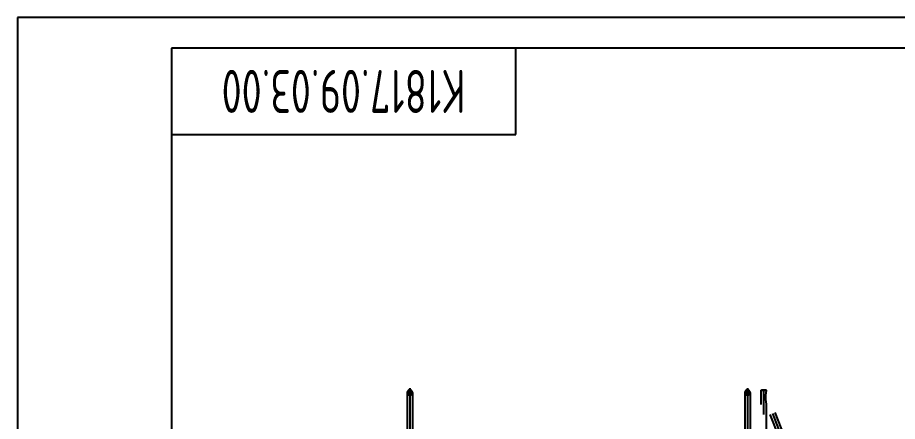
# Model space of a CAD drawing. Header units: millimetres. Extents: x 0 to 21000, y -574 to 14850.
# Drawn here: x 0 to 7153, y 11565 to 14850 of the extents above; entities that cross this region are included whole.
import ezdxf
from ezdxf.enums import TextEntityAlignment as Align

# ---------------------------------------------------------------- set-up
doc = ezdxf.new("R2010")
doc.units = ezdxf.units.MM
doc.header["$LTSCALE"] = 500
doc.linetypes.add('F', pattern=[0.75, 0.5, -0.25])
doc.linetypes.add('K', pattern=[2.5, 1.25, -0.25, 0.25, -0.25, 0.25, -0.25])
for name, color, linetype in [('01', 7, 'Continuous'), ('02', 1, 'Continuous'), ('04', 2, 'F'), ('07', 6, 'K'), ('11', 3, 'Continuous')]:
    doc.layers.add(name, color=color, linetype=linetype)
doc.styles.get("Standard").update_dxf_attribs({"font": 'isocp', "width": 0.707, "bigfont": 'intecad.shx'})

# ---------------------------------------------------------------- blocks, each defined once
blk = doc.blocks.new('H')
at = {"layer": '07', "color": 6, "linetype": 'K', "ltscale": 1.6}
for p, q in [((9977.5, 27497.7), (9977.5, 26265.5)), ((9977.5, 27437.9), (9977.5, 27491.7)), ((12722.5, 27497.7), (12722.5, 26265.5)), ((12722.5, 27437.9), (12722.5, 27491.7)), ((12834.5, 26165.5), (12834.5, 27481.5)), ((12834.5, 27481.5), (12876.5, 27481.5)), ((12836.5, 27481.5), (12836.5, 27484.5)), ((12836.5, 27484.5), (12874.5, 27484.5)), ((12855.5, 26083.9), (12855.5, 27510.8)), ((12874.5, 27481.5), (12874.5, 27484.5)), ((13456.7, 25996.6), (12876.5, 27481.5)), ((9956.5, 27463.5), (9956.5, 26410.5)), ((10002.3, 27463.5), (9956.5, 27463.5)), ((9998.5, 27463.5), (9998.5, 27063.5)), ((12697.6, 27463.5), (12743.5, 27463.5)), ((12701.5, 27463.5), (12701.5, 27063.5)), ((12743.5, 27463.5), (12743.5, 26410.5)), ((13437.2, 25989), (12864.8, 27453.7)), ((12876.5, 26987), (12876.5, 27366.1)), ((13417.6, 25981.3), (12876.5, 27366.1))]:
    blk.add_line(p, q, dxfattribs=at)
for centre in [(9977.5, 27463.5), (12722.5, 27463.5)]:
    blk.add_circle(centre, 17.8, dxfattribs=at)
for centre, radius, start, end in [((9977.5, 27463.5), 21, 90, 270), ((9977.5, 27463.5), 21, 270, 90), ((12722.5, 27463.5), 21, 90, 270), ((12722.5, 27463.5), 21, 270, 90), ((13080.5, 27423.8), 212.1, 164.21221, 195.78779)]:
    blk.add_arc(centre, radius, start, end, dxfattribs=at)
blk = doc.blocks.new('*U407', base_point=(251.96, 168.31))
at = {"layer": '01'}
for p, q in [((251.96, 168.31), (251.96, 182.31)), ((195.96, 168.31), (251.96, 168.31))]:
    blk.add_line(p, q, dxfattribs=at)
blk = doc.blocks.new('*U408')
at = {"layer": '04'}
blk.add_blockref('*U407', (0, 0), dxfattribs=at)
blk = doc.blocks.new('*U409')
at = {"layer": '01'}
for points in [[(415, 292), (25, 292)], [(25, 292), (25, 5)]]:
    blk.add_lwpolyline(points, dxfattribs=at)
at = {"layer": '02'}
for points in [[(420, 297), (0, 297)], [(0, 297), (0, 0)]]:
    blk.add_lwpolyline(points, dxfattribs=at)

msp = doc.modelspace()

# ---------------------------------------------------------------- block references
at = {"layer": '01', "xscale": 50, "yscale": 50, "zscale": 50}
msp.add_blockref('*U409', (0, 0), dxfattribs=at)
at = {"layer": '01', "xscale": 50, "yscale": 50}
msp.add_blockref('*U408', (4050, 13900), dxfattribs=at)
at = {"layer": '04', "ltscale": 2}
msp.add_blockref('H', (-6788.729, -15662.601), dxfattribs=at)

# ---------------------------------------------------------------- texts
at = {"layer": '11', "width": 0.694003}
msp.add_text('K1817.09.03.00', height=350, rotation=180, dxfattribs=at).set_placement((3640.948, 14425), (1659.052, 14425), align=Align.FIT)

doc.saveas('drawing.dxf')
